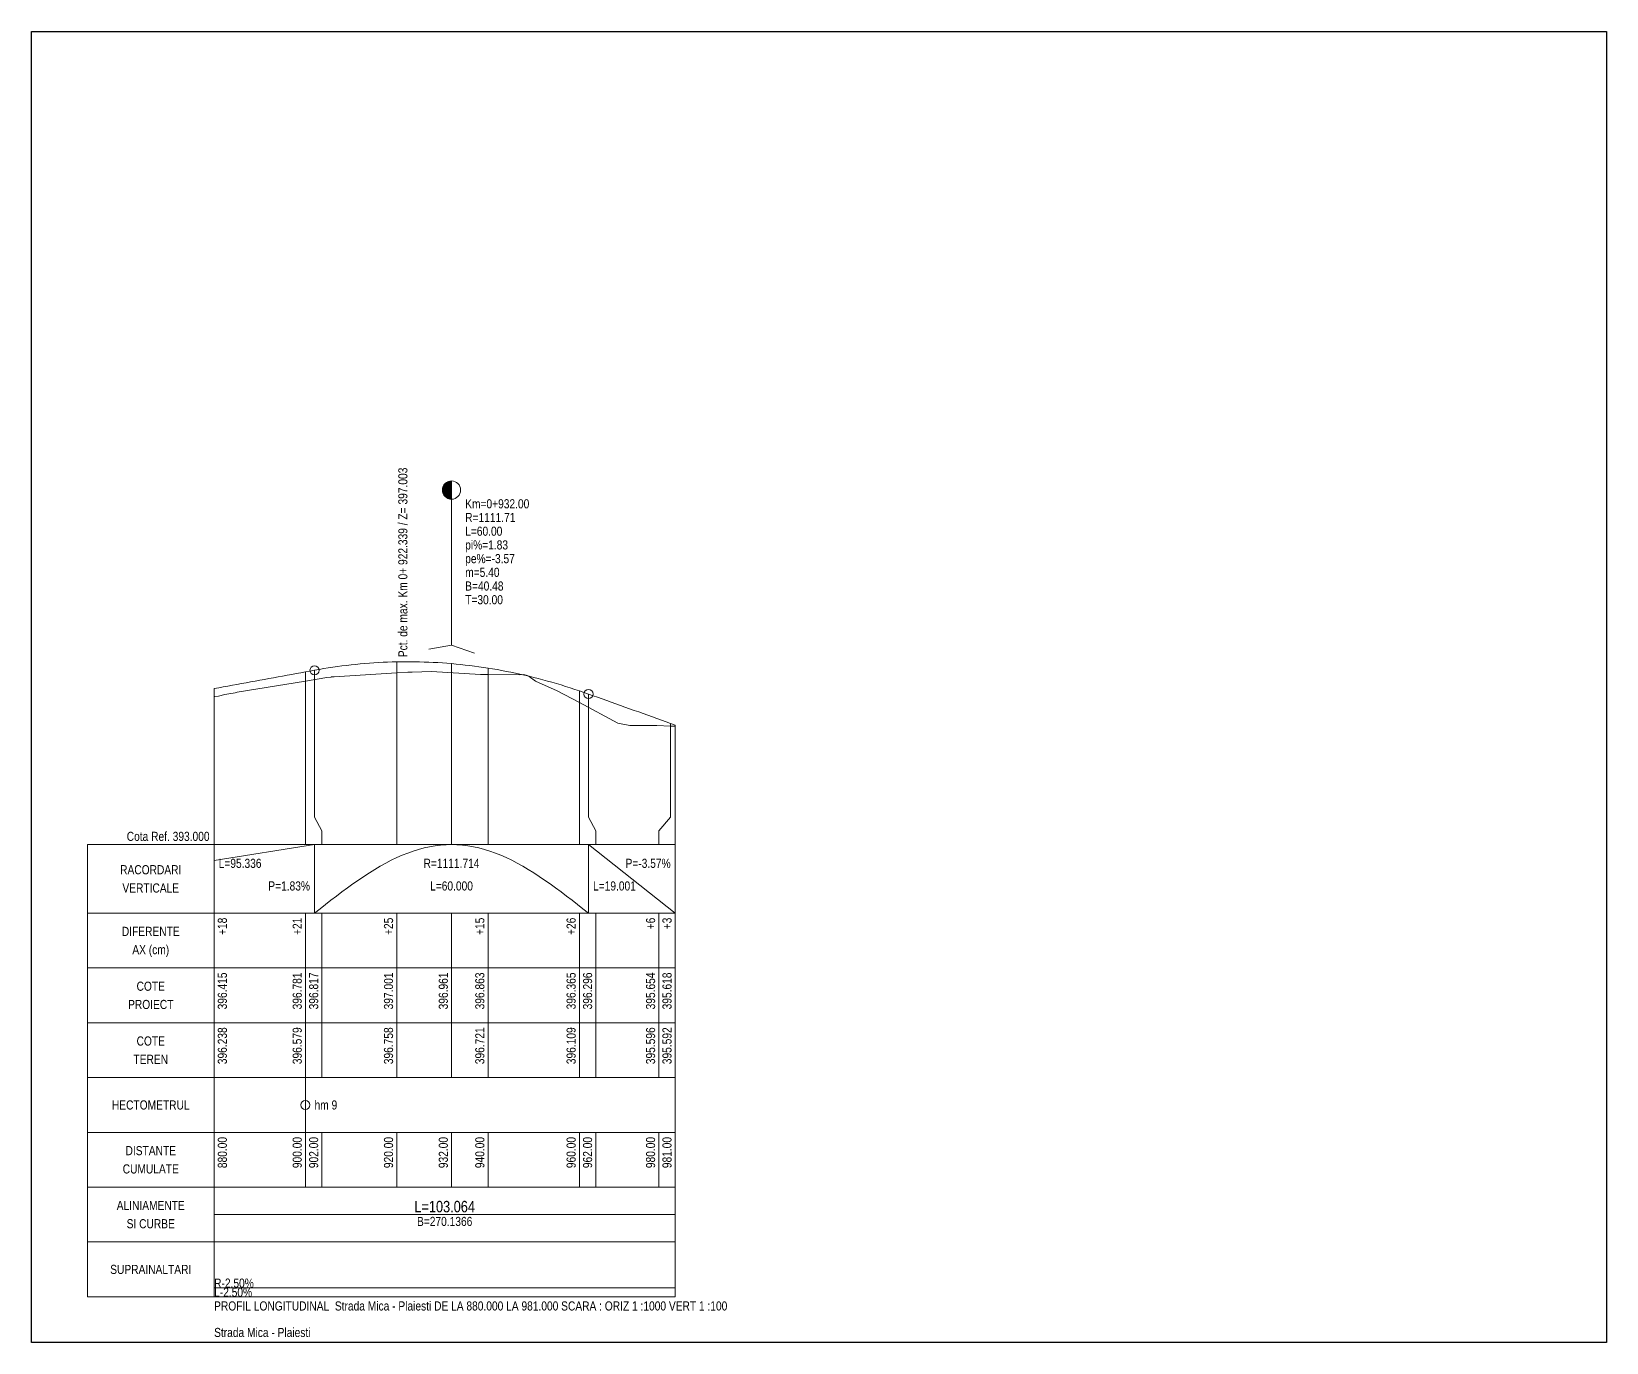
# Model space of a CAD drawing. Extents: x -600 to 1621, y -3670 to 287.
# Drawn here: x 1276.1 to 1621.1, y -3303.1 to -3016.1 of the extents above; entities that cross this region are included whole.
import ezdxf
from ezdxf.enums import TextEntityAlignment as Align

# ---------------------------------------------------------------- set-up
doc = ezdxf.new("R2010")
doc.units = 0
doc.layers.add('ARD-No Plot', color=7, linetype='Continuous', lineweight=0, plot=False)
doc.layers.add('Cartus', color=8, linetype='Continuous')
for name, color, linetype, lineweight in [('L-C. Ref', 7, 'Continuous', 0), ('L-cote-ex', 7, 'Continuous', 0), ('L-Cote-Pr', 7, 'Continuous', 0), ('L-Curbe', 7, 'Continuous', 0), ('L-Cut-Fill', 7, 'Continuous', 0), ('L-Design', 7, 'Continuous', 0), ('L-Exist', 7, 'Continuous', 0), ('L-LINES', 7, 'Continuous', 0), ('L-Min-Max', 7, 'Continuous', 0), ('L-Pante-Tran', 7, 'Continuous', 0), ('L-rac-Vert', 7, 'Continuous', 0), ('L-TEXT', 7, 'Continuous', 0)]:
    doc.layers.add(name, color=color, linetype=linetype, lineweight=lineweight)
doc.styles.add('Arial', font='arial.ttf', dxfattribs={"width": 0.8})

# ---------------------------------------------------------------- blocks, each defined once
blk = doc.blocks.new('A3_TRANSV_ALIN_TIRENA')
at = {"layer": 'Cartus'}
blk.add_lwpolyline([(0, 0), (0, 287), (345, 287), (345, 0)], close=True, dxfattribs=at)

msp = doc.modelspace()

# ---------------------------------------------------------------- linework, layer by layer
at = {"layer": 'L-Curbe'}
msp.add_line((1316.06, -3275.08), (1417.06, -3275.08), dxfattribs=at)
at = {"layer": 'L-Design'}
msp.add_lwpolyline([(1316.06, -3159.93), (1317.06, -3159.75), (1318.06, -3159.57), (1319.06, -3159.38), (1320.06, -3159.2), (1321.06, -3159.02), (1322.06, -3158.83), (1323.06, -3158.65), (1324.06, -3158.47), (1325.06, -3158.29), (1326.06, -3158.1), (1327.06, -3157.92), (1328.06, -3157.74), (1329.06, -3157.55), (1330.06, -3157.37), (1331.06, -3157.19), (1332.06, -3157), (1333.06, -3156.82), (1334.06, -3156.64), (1335.06, -3156.46), (1336.06, -3156.27), (1337.06, -3156.09), (1338.06, -3155.91), (1338.06, -3155.91), (1339.06, -3155.73), (1340.06, -3155.56), (1341.06, -3155.4), (1342.06, -3155.25), (1343.06, -3155.1), (1344.06, -3154.97), (1345.06, -3154.85), (1346.06, -3154.73), (1347.06, -3154.62), (1348.06, -3154.53), (1349.06, -3154.44), (1350.06, -3154.36), (1351.06, -3154.29), (1352.06, -3154.23), (1353.06, -3154.17), (1354.06, -3154.13), (1355.06, -3154.1), (1356.06, -3154.07), (1357.06, -3154.05), (1358.06, -3154.05), (1359.06, -3154.05), (1360.06, -3154.06), (1361.06, -3154.08), (1362.06, -3154.11), (1363.06, -3154.14), (1364.06, -3154.19), (1365.06, -3154.25), (1366.06, -3154.31), (1367.06, -3154.38), (1368.06, -3154.47), (1368.06, -3154.47), (1369.06, -3154.56), (1370.06, -3154.66), (1371.06, -3154.77), (1372.06, -3154.89), (1373.06, -3155.01), (1374.06, -3155.15), (1375.06, -3155.29), (1376.06, -3155.45), (1377.06, -3155.61), (1378.06, -3155.78), (1379.06, -3155.97), (1380.06, -3156.16), (1381.06, -3156.36), (1382.06, -3156.56), (1383.06, -3156.78), (1384.06, -3157.01), (1385.06, -3157.24), (1386.06, -3157.49), (1387.06, -3157.74), (1388.06, -3158), (1389.06, -3158.27), (1390.06, -3158.55), (1391.06, -3158.84), (1392.06, -3159.14), (1393.06, -3159.45), (1394.06, -3159.77), (1395.06, -3160.09), (1396.06, -3160.43), (1397.06, -3160.77), (1398.06, -3161.12), (1398.06, -3161.12), (1399.06, -3161.48), (1400.06, -3161.83), (1401.06, -3162.19), (1402.06, -3162.55), (1403.06, -3162.9), (1404.06, -3163.26), (1405.06, -3163.62), (1406.06, -3163.97), (1407.06, -3164.33), (1408.06, -3164.69), (1409.06, -3165.04), (1410.06, -3165.4), (1411.06, -3165.76), (1412.06, -3166.12), (1413.06, -3166.47), (1414.06, -3166.83), (1415.06, -3167.19), (1416.06, -3167.54), (1417.06, -3167.9)], dxfattribs=at)
at = {"layer": 'L-Exist'}
for p, q in [((1342.37, -3157.34), (1356.06, -3156.49)), ((1356.06, -3156.49), (1358.46, -3156.35)), ((1358.46, -3156.35), (1359.46, -3156.33)), ((1359.46, -3156.33), (1363.68, -3156.22)), ((1363.68, -3156.22), (1374.38, -3156.85)), ((1321.14, -3160.72), (1336.06, -3158.29)), ((1336.06, -3158.29), (1340.77, -3157.53)), ((1340.77, -3157.53), (1341.68, -3157.39)), ((1341.68, -3157.39), (1341.72, -3157.38)), ((1341.68, -3157.39), (1341.68, -3157.39)), ((1341.72, -3157.38), (1341.72, -3157.38)), ((1341.72, -3157.38), (1341.8, -3157.38)), ((1341.8, -3157.38), (1342.37, -3157.34)), ((1342.37, -3157.34), (1342.37, -3157.34)), ((1374.38, -3156.85), (1376.06, -3156.87)), ((1376.06, -3156.87), (1383.02, -3156.92)), ((1383.02, -3156.92), (1383.92, -3156.87)), ((1383.92, -3156.87), (1384.63, -3157.05)), ((1384.63, -3157.05), (1384.63, -3157.05)), ((1384.63, -3157.05), (1385.05, -3157.29)), ((1385.05, -3157.29), (1386.49, -3158.27)), ((1386.49, -3158.27), (1391.19, -3160.4)), ((1316.06, -3161.7), (1316.16, -3161.69)), ((1316.16, -3161.69), (1317.02, -3161.56)), ((1317.02, -3161.56), (1318.41, -3161.23)), ((1318.41, -3161.23), (1319.25, -3161.04)), ((1318.41, -3161.23), (1318.41, -3161.23)), ((1319.25, -3161.04), (1320.67, -3160.83)), ((1319.25, -3161.04), (1319.25, -3161.04)), ((1320.67, -3160.83), (1321.14, -3160.72)), ((1391.19, -3160.4), (1396.06, -3162.99)), ((1396.06, -3162.99), (1404.51, -3167.48)), ((1404.51, -3167.48), (1404.51, -3167.48)), ((1404.51, -3167.48), (1407.14, -3168)), ((1407.14, -3168), (1413, -3167.98)), ((1413, -3167.98), (1413, -3167.98)), ((1413, -3167.98), (1416.06, -3168.12)), ((1416.06, -3168.12), (1417.06, -3168.16)), ((1417.06, -3168.16), (1417.06, -3168.16)), ((1417.06, -3168.16), (1417.06, -3168.16))]:
    msp.add_line(p, q, dxfattribs=at)
at = {"layer": 'L-LINES'}
for p, q in [((1336.06, -3194.08), (1336.06, -3156.27)), ((1338.06, -3188.08), (1338.06, -3155.91)), ((1356.06, -3194.08), (1356.06, -3154.07)), ((1368.06, -3194.08), (1368.06, -3154.47)), ((1376.06, -3194.08), (1376.06, -3155.45)), ((1316.06, -3194.08), (1316.06, -3159.93)), ((1396.06, -3194.08), (1396.06, -3160.43)), ((1398.06, -3188.08), (1398.06, -3161.12)), ((1416.06, -3188.08), (1416.06, -3167.54)), ((1417.06, -3194.08), (1417.06, -3167.9)), ((1339.66, -3191.08), (1338.06, -3188.08)), ((1339.66, -3194.08), (1339.66, -3191.08)), ((1399.66, -3191.08), (1398.06, -3188.08)), ((1399.66, -3194.08), (1399.66, -3191.08)), ((1413.46, -3191.08), (1416.06, -3188.08)), ((1413.46, -3194.08), (1413.46, -3191.08)), ((1288.3, -3209.08), (1288.3, -3194.08)), ((1288.3, -3194.08), (1316.06, -3194.08)), ((1316.06, -3194.08), (1417.06, -3194.08)), ((1316.06, -3209.08), (1316.06, -3194.08)), ((1417.06, -3209.08), (1417.06, -3194.08)), ((1288.3, -3221.08), (1288.3, -3209.08)), ((1288.3, -3209.08), (1316.06, -3209.08)), ((1316.06, -3209.08), (1288.3, -3209.08)), ((1316.06, -3209.08), (1417.06, -3209.08)), ((1316.06, -3221.08), (1316.06, -3209.08)), ((1316.06, -3209.08), (1417.06, -3209.08)), ((1316.06, -3221.08), (1316.06, -3209.08)), ((1336.06, -3221.08), (1336.06, -3209.08)), ((1339.66, -3221.08), (1339.66, -3209.08)), ((1356.06, -3221.08), (1356.06, -3209.08)), ((1368.06, -3221.08), (1368.06, -3209.08)), ((1376.06, -3221.08), (1376.06, -3209.08)), ((1396.06, -3221.08), (1396.06, -3209.08)), ((1399.66, -3221.08), (1399.66, -3209.08)), ((1413.46, -3221.08), (1413.46, -3209.08)), ((1417.06, -3221.08), (1417.06, -3209.08)), ((1417.06, -3221.08), (1417.06, -3209.08)), ((1288.3, -3233.08), (1288.3, -3221.08)), ((1288.3, -3221.08), (1316.06, -3221.08)), ((1316.06, -3221.08), (1288.3, -3221.08)), ((1316.06, -3221.08), (1417.06, -3221.08)), ((1316.06, -3221.08), (1417.06, -3221.08)), ((1316.06, -3233.08), (1316.06, -3221.08)), ((1336.06, -3233.08), (1336.06, -3221.08)), ((1339.66, -3233.08), (1339.66, -3221.08)), ((1356.06, -3233.08), (1356.06, -3221.08)), ((1368.06, -3233.08), (1368.06, -3221.08)), ((1376.06, -3233.08), (1376.06, -3221.08)), ((1396.06, -3233.08), (1396.06, -3221.08)), ((1399.66, -3233.08), (1399.66, -3221.08)), ((1413.46, -3233.08), (1413.46, -3221.08)), ((1417.06, -3233.08), (1417.06, -3221.08)), ((1288.3, -3245.08), (1288.3, -3233.08)), ((1288.3, -3233.08), (1316.06, -3233.08)), ((1316.06, -3233.08), (1288.3, -3233.08)), ((1316.06, -3233.08), (1417.06, -3233.08)), ((1316.06, -3233.08), (1417.06, -3233.08)), ((1316.06, -3245.08), (1316.06, -3233.08)), ((1336.06, -3245.08), (1336.06, -3233.08)), ((1339.66, -3245.08), (1339.66, -3233.08)), ((1356.06, -3245.08), (1356.06, -3233.08)), ((1368.06, -3245.08), (1368.06, -3233.08)), ((1376.06, -3245.08), (1376.06, -3233.08)), ((1396.06, -3245.08), (1396.06, -3233.08)), ((1399.66, -3245.08), (1399.66, -3233.08)), ((1413.46, -3245.08), (1413.46, -3233.08)), ((1417.06, -3245.08), (1417.06, -3233.08)), ((1288.3, -3257.08), (1288.3, -3245.08)), ((1288.3, -3245.08), (1316.06, -3245.08)), ((1316.06, -3245.08), (1288.3, -3245.08)), ((1316.06, -3245.08), (1417.06, -3245.08)), ((1316.06, -3257.08), (1316.06, -3245.08)), ((1316.06, -3245.08), (1417.06, -3245.08)), ((1336.06, -3257.08), (1336.06, -3245.08)), ((1417.06, -3257.08), (1417.06, -3245.08)), ((1288.3, -3269.08), (1288.3, -3257.08)), ((1288.3, -3257.08), (1316.06, -3257.08)), ((1316.06, -3257.08), (1288.3, -3257.08)), ((1316.06, -3257.08), (1417.06, -3257.08)), ((1316.06, -3257.08), (1417.06, -3257.08)), ((1316.06, -3269.08), (1316.06, -3257.08)), ((1336.06, -3269.08), (1336.06, -3257.08)), ((1339.66, -3269.08), (1339.66, -3257.08)), ((1356.06, -3269.08), (1356.06, -3257.08)), ((1368.06, -3269.08), (1368.06, -3257.08)), ((1376.06, -3269.08), (1376.06, -3257.08)), ((1396.06, -3269.08), (1396.06, -3257.08)), ((1399.66, -3269.08), (1399.66, -3257.08)), ((1413.46, -3269.08), (1413.46, -3257.08)), ((1417.06, -3269.08), (1417.06, -3257.08)), ((1288.3, -3281.08), (1288.3, -3269.08)), ((1288.3, -3269.08), (1316.06, -3269.08)), ((1316.06, -3269.08), (1288.3, -3269.08)), ((1316.06, -3269.08), (1417.06, -3269.08)), ((1316.06, -3281.08), (1316.06, -3269.08)), ((1316.06, -3269.08), (1417.06, -3269.08)), ((1417.06, -3281.08), (1417.06, -3269.08)), ((1288.3, -3293.08), (1288.3, -3281.08)), ((1288.3, -3281.08), (1316.06, -3281.08)), ((1316.06, -3281.08), (1288.3, -3281.08)), ((1316.06, -3281.08), (1417.06, -3281.08)), ((1316.06, -3293.08), (1316.06, -3281.08)), ((1316.06, -3281.08), (1417.06, -3281.08)), ((1417.06, -3293.08), (1417.06, -3281.08)), ((1316.06, -3293.08), (1288.3, -3293.08)), ((1316.06, -3293.08), (1417.06, -3293.08))]:
    msp.add_line(p, q, dxfattribs=at)
msp.add_circle((1336.06, -3251.08), 1, dxfattribs=at)
at = {"layer": 'L-Pante-Tran'}
for p, q in [((1316.06, -3291.08), (1336.06, -3291.08)), ((1316.06, -3291.08), (1336.06, -3291.08)), ((1336.06, -3291.08), (1356.06, -3291.08)), ((1336.06, -3291.08), (1356.06, -3291.08)), ((1356.06, -3291.08), (1376.06, -3291.08)), ((1356.06, -3291.08), (1376.06, -3291.08)), ((1376.06, -3291.08), (1396.06, -3291.08)), ((1376.06, -3291.08), (1396.06, -3291.08)), ((1396.06, -3291.08), (1416.06, -3291.08)), ((1396.06, -3291.08), (1416.06, -3291.08)), ((1416.06, -3291.08), (1417.06, -3291.08)), ((1416.06, -3291.08), (1417.06, -3291.08))]:
    msp.add_line(p, q, dxfattribs=at)
at = {"layer": 'L-rac-Vert'}
for p, q in [((1366.44, -3115.29), (1366.44, -3117.64)), ((1366.49, -3115.23), (1366.49, -3117.7)), ((1366.54, -3115.17), (1366.54, -3117.76)), ((1366.59, -3115.11), (1366.59, -3117.82)), ((1366.64, -3115.05), (1366.64, -3117.88)), ((1366.7, -3115), (1366.7, -3117.93)), ((1366.76, -3114.94), (1366.76, -3117.99)), ((1366.82, -3114.9), (1366.82, -3118.04)), ((1366.88, -3114.85), (1366.88, -3118.08)), ((1366.95, -3114.8), (1366.95, -3118.13)), ((1367.01, -3114.76), (1367.01, -3118.17)), ((1367.08, -3114.72), (1367.08, -3118.21)), ((1367.15, -3114.68), (1367.15, -3118.25)), ((1367.22, -3114.65), (1367.22, -3118.28)), ((1367.29, -3114.62), (1367.29, -3118.31)), ((1367.36, -3114.59), (1367.36, -3118.34)), ((1367.44, -3114.56), (1367.44, -3118.37)), ((1367.51, -3114.54), (1367.51, -3118.39)), ((1367.59, -3114.52), (1367.59, -3118.41)), ((1367.67, -3114.5), (1367.67, -3118.43)), ((1367.74, -3114.49), (1367.74, -3118.44)), ((1367.82, -3114.48), (1367.82, -3118.45)), ((1367.9, -3114.47), (1367.9, -3118.46)), ((1367.98, -3114.47), (1367.98, -3118.46)), ((1368.06, -3150.42), (1368.06, -3114.47)), ((1366.06, -3116.31), (1366.06, -3116.62)), ((1366.06, -3116.39), (1366.06, -3116.54)), ((1366.07, -3116.23), (1366.07, -3116.7)), ((1366.08, -3116.15), (1366.08, -3116.78)), ((1366.1, -3116.08), (1366.1, -3116.86)), ((1366.11, -3116), (1366.11, -3116.93)), ((1366.13, -3115.92), (1366.13, -3117.01)), ((1366.15, -3115.85), (1366.15, -3117.08)), ((1366.18, -3115.77), (1366.18, -3117.16)), ((1366.21, -3115.7), (1366.21, -3117.23)), ((1366.24, -3115.63), (1366.24, -3117.3)), ((1366.27, -3115.56), (1366.27, -3117.37)), ((1366.31, -3115.49), (1366.31, -3117.44)), ((1366.35, -3115.42), (1366.35, -3117.51)), ((1366.39, -3115.35), (1366.39, -3117.58)), ((1363.06, -3151.33), (1368.06, -3150.42)), ((1368.06, -3150.42), (1373.06, -3152.2)), ((1316.06, -3197.54), (1338.06, -3194.08)), ((1338.06, -3209.08), (1338.06, -3194.08)), ((1363.26, -3194.55), (1362.06, -3194.81)), ((1364.46, -3194.34), (1363.26, -3194.55)), ((1365.66, -3194.2), (1364.46, -3194.34)), ((1366.86, -3194.11), (1365.66, -3194.2)), ((1368.06, -3194.08), (1366.86, -3194.11)), ((1369.26, -3194.11), (1368.06, -3194.08)), ((1370.46, -3194.2), (1369.26, -3194.11)), ((1371.66, -3194.34), (1370.46, -3194.2)), ((1372.86, -3194.55), (1371.66, -3194.34)), ((1374.06, -3194.81), (1372.86, -3194.55)), ((1398.06, -3209.08), (1398.06, -3194.08)), ((1398.06, -3194.08), (1417.06, -3209.08)), ((1417.06, -3209.08), (1417.06, -3194.08)), ((1417.06, -3195.02), (1417.06, -3194.08)), ((1353.66, -3198.14), (1352.46, -3198.81)), ((1354.86, -3197.52), (1353.66, -3198.14)), ((1356.06, -3196.94), (1354.86, -3197.52)), ((1357.26, -3196.41), (1356.06, -3196.94)), ((1358.46, -3195.93), (1357.26, -3196.41)), ((1359.66, -3195.51), (1358.46, -3195.93)), ((1360.86, -3195.13), (1359.66, -3195.51)), ((1362.06, -3194.81), (1360.86, -3195.13)), ((1375.26, -3195.13), (1374.06, -3194.81)), ((1376.46, -3195.51), (1375.26, -3195.13)), ((1377.66, -3195.93), (1376.46, -3195.51)), ((1378.86, -3196.41), (1377.66, -3195.93)), ((1380.06, -3196.94), (1378.86, -3196.41)), ((1381.26, -3197.52), (1380.06, -3196.94)), ((1382.46, -3198.14), (1381.26, -3197.52)), ((1383.66, -3198.81), (1382.46, -3198.14)), ((1417.06, -3195.96), (1417.06, -3195.02)), ((1417.06, -3196.89), (1417.06, -3195.96)), ((1417.06, -3197.81), (1417.06, -3196.89)), ((1417.06, -3198.71), (1417.06, -3197.81)), ((1348.86, -3201.04), (1347.66, -3201.85)), ((1350.06, -3200.26), (1348.86, -3201.04)), ((1351.26, -3199.52), (1350.06, -3200.26)), ((1352.46, -3198.81), (1351.26, -3199.52)), ((1384.86, -3199.52), (1383.66, -3198.81)), ((1386.06, -3200.26), (1384.86, -3199.52)), ((1387.26, -3201.04), (1386.06, -3200.26)), ((1388.46, -3201.85), (1387.26, -3201.04)), ((1417.06, -3199.6), (1417.06, -3198.71)), ((1417.06, -3200.47), (1417.06, -3199.6)), ((1417.06, -3201.31), (1417.06, -3200.47)), ((1417.06, -3202.12), (1417.06, -3201.31)), ((1344.06, -3204.44), (1342.86, -3205.35)), ((1345.26, -3203.56), (1344.06, -3204.44)), ((1346.46, -3202.69), (1345.26, -3203.56)), ((1347.66, -3201.85), (1346.46, -3202.69)), ((1389.66, -3202.69), (1388.46, -3201.85)), ((1390.86, -3203.56), (1389.66, -3202.69)), ((1392.06, -3204.44), (1390.86, -3203.56)), ((1393.26, -3205.35), (1392.06, -3204.44)), ((1417.06, -3202.9), (1417.06, -3202.12)), ((1417.06, -3203.64), (1417.06, -3202.9)), ((1417.06, -3204.35), (1417.06, -3203.64)), ((1417.06, -3205.01), (1417.06, -3204.35)), ((1417.06, -3205.64), (1417.06, -3205.01)), ((1339.26, -3208.14), (1338.06, -3209.08)), ((1340.46, -3207.2), (1339.26, -3208.14)), ((1341.66, -3206.27), (1340.46, -3207.2)), ((1342.86, -3205.35), (1341.66, -3206.27)), ((1394.46, -3206.27), (1393.26, -3205.35)), ((1395.66, -3207.2), (1394.46, -3206.27)), ((1396.86, -3208.14), (1395.66, -3207.2)), ((1398.06, -3209.08), (1396.86, -3208.14)), ((1417.06, -3206.21), (1417.06, -3205.64)), ((1417.06, -3206.74), (1417.06, -3206.21)), ((1417.06, -3207.22), (1417.06, -3206.74)), ((1417.06, -3207.65), (1417.06, -3207.22)), ((1417.06, -3208.03), (1417.06, -3207.65)), ((1417.06, -3208.34), (1417.06, -3208.03)), ((1417.06, -3208.61), (1417.06, -3208.34)), ((1417.06, -3208.81), (1417.06, -3208.61)), ((1417.06, -3208.96), (1417.06, -3208.81)), ((1417.06, -3209.05), (1417.06, -3208.96)), ((1417.06, -3209.08), (1417.06, -3209.05))]:
    msp.add_line(p, q, dxfattribs=at)
for centre, radius in [((1368.06, -3116.47), 2), ((1338.06, -3155.91), 1), ((1398.06, -3161.12), 1)]:
    msp.add_circle(centre, radius, dxfattribs=at)

# ---------------------------------------------------------------- block references
at = {"layer": 'L-LINES'}
msp.add_blockref('A3_TRANSV_ALIN_TIRENA', (1276.06, -3303.08), dxfattribs=at)

# ---------------------------------------------------------------- texts
at = {"layer": 'ARD-No Plot', "style": 'Arial', "width": 0.8}
msp.add_text('Strada Mica - Plaiesti', height=2, dxfattribs=at).set_placement((1316.06, -3301.88))
at = {"layer": 'L-C. Ref', "style": 'Arial', "width": 0.8}
msp.add_text('Cota Ref. 393.000', height=2, dxfattribs=at).set_placement((1315.06, -3193.28), align=Align.RIGHT)
at = {"layer": 'L-cote-ex', "style": 'Arial', "width": 0.8}
for s, p in [('396.238', (1318.86, -3234.08)), ('396.579', (1335.26, -3234.08)), ('396.758', (1355.26, -3234.08)), ('396.721', (1375.26, -3234.08)), ('396.109', (1395.26, -3234.08)), ('395.596', (1412.66, -3234.08)), ('395.592', (1416.26, -3234.08)), ('395.592', (1416.26, -3234.08)), ('395.592', (1416.26, -3234.08))]:
    msp.add_text(s, height=2, rotation=90, dxfattribs=at).set_placement(p, align=Align.RIGHT)
at = {"layer": 'L-Cote-Pr', "style": 'Arial', "width": 0.8}
for s, p in [('396.415', (1318.86, -3222.08)), ('396.781', (1335.26, -3222.08)), ('396.817', (1338.86, -3222.08)), ('397.001', (1355.26, -3222.08)), ('396.961', (1367.26, -3222.08)), ('396.863', (1375.26, -3222.08)), ('396.365', (1395.26, -3222.08)), ('396.296', (1398.86, -3222.08)), ('395.654', (1412.66, -3222.08)), ('395.618', (1416.26, -3222.08))]:
    msp.add_text(s, height=2, rotation=90, dxfattribs=at).set_placement(p, align=Align.RIGHT)
for s, p in [('COTE', (1302.18, -3226.08)), ('PROIECT', (1302.18, -3230.08))]:
    msp.add_text(s, height=2, dxfattribs=at).set_placement(p, align=Align.CENTER)
at = {"layer": 'L-Cut-Fill', "style": 'Arial', "width": 0.8}
for s, p in [('+18', (1318.86, -3210.08)), ('+21', (1335.26, -3210.08)), ('+25', (1355.26, -3210.08)), ('+15', (1375.26, -3210.08)), ('+26', (1395.26, -3210.08)), ('+6', (1412.66, -3210.08)), ('+3', (1416.26, -3210.08))]:
    msp.add_text(s, height=2, rotation=90, dxfattribs=at).set_placement(p, align=Align.RIGHT)
for s, p in [('DIFERENTE', (1302.18, -3214.08)), ('AX (cm)', (1302.18, -3218.08))]:
    msp.add_text(s, height=2, dxfattribs=at).set_placement(p, align=Align.CENTER)
at = {"layer": 'L-Min-Max', "style": 'Arial', "width": 0.8}
msp.add_text('Pct. de max. Km 0+ 922.339 / Z= 397.003', height=2, rotation=90, dxfattribs=at).set_placement((1358.4, -3153.05))
at = {"layer": 'L-rac-Vert', "style": 'Arial', "width": 0.8}
for s, p in [('Km=0+932.00', (1371.06, -3120.47)), ('R=1111.71', (1371.06, -3123.47)), ('L=60.00', (1371.06, -3126.47)), ('pi%=1.83', (1371.06, -3129.47)), ('pe%=-3.57', (1371.06, -3132.47)), ('m=5.40', (1371.06, -3135.47)), ('T=30.00', (1371.06, -3141.47)), ('B=40.48', (1371.06, -3138.47)), ('L=95.336', (1317.06, -3199.18)), ('L=19.001', (1399.06, -3204.13))]:
    msp.add_text(s, height=2, dxfattribs=at).set_placement(p)
for s, p in [('R=1111.714', (1368.06, -3199.18)), ('RACORDARI', (1302.18, -3200.58)), ('VERTICALE', (1302.18, -3204.58)), ('L=60.000', (1368.06, -3204.13))]:
    msp.add_text(s, height=2, dxfattribs=at).set_placement(p, align=Align.CENTER)
for s, p in [('P=-3.57%', (1416.06, -3199.18)), ('P=1.83%', (1337.06, -3204.13))]:
    msp.add_text(s, height=2, dxfattribs=at).set_placement(p, align=Align.RIGHT)
at = {"layer": 'L-TEXT', "style": 'Arial', "width": 0.8}
for s, p in [('COTE', (1302.18, -3238.08)), ('TEREN', (1302.18, -3242.08)), ('HECTOMETRUL', (1302.18, -3252.08)), ('DISTANTE', (1302.18, -3262.08)), ('CUMULATE', (1302.18, -3266.08)), ('ALINIAMENTE', (1302.18, -3274.08)), ('SI CURBE', (1302.18, -3278.08)), ('SUPRAINALTARI', (1302.18, -3288.08))]:
    msp.add_text(s, height=2, dxfattribs=at).set_placement(p, align=Align.CENTER)
for s, p in [('hm 9', (1338.06, -3252.08)), ('R-2.50%', (1316.06, -3291.08)), ('L-2.50%', (1316.06, -3293.08)), ('PROFIL LONGITUDINAL  Strada Mica - Plaiesti DE LA 880.000 LA 981.000 SCARA : ORIZ 1 :1000 VERT 1 :100', (1316.06, -3296.08))]:
    msp.add_text(s, height=2, dxfattribs=at).set_placement(p)
for s, p in [('880.00', (1318.86, -3258.08)), ('900.00', (1335.26, -3258.08)), ('902.00', (1338.86, -3258.08)), ('920.00', (1355.26, -3258.08)), ('932.00', (1367.26, -3258.08)), ('940.00', (1375.26, -3258.08)), ('960.00', (1395.26, -3258.08)), ('962.00', (1398.86, -3258.08)), ('980.00', (1412.66, -3258.08)), ('981.00', (1416.26, -3258.08))]:
    msp.add_text(s, height=2, rotation=90, dxfattribs=at).set_placement(p, align=Align.RIGHT)
for s, height, p in [('L=103.064', 2.5, (1366.56, -3274.58)), ('B=270.1366', 2, (1366.56, -3277.58))]:
    msp.add_text(s, height=height, rotation=360, dxfattribs=at).set_placement(p, align=Align.CENTER)

doc.saveas('drawing.dxf')
